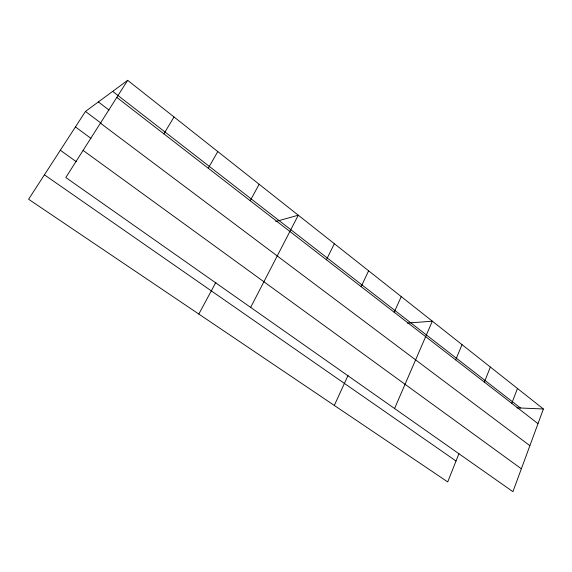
<?xml version="1.0" encoding="UTF-8"?>
<svg xmlns="http://www.w3.org/2000/svg" width="572" height="572" viewBox="0 0 572 572"><rect width="100%" height="100%" fill="white"/><g stroke="black" fill="none" stroke-linecap="round" stroke-linejoin="round"><path stroke-width="0.86" d="M543.4 408.98L512.92 491.67L65.816 177.527L127.678 80.33L543.4 408.98L516.952 407.857M511.768 403.339L517.46 388.474M484.355 382.11L490.361 367.045M458.93 453.689L447.719 481.917L28.6 199.256L85.457 111.447L127.678 80.33M455.684 359.895L462.012 344.644M394.573 408.515L432.339 321.185L407.3 323.08M394.179 312.255L401.244 296.596M334.298 405.426L348.055 375.461M361.139 286.658L368.611 270.806M326.419 259.767L334.341 243.708M250.658 307.4L298.291 215.208L275.725 221.514M198.82 314.057L215.916 282.282M250.2 200.729L259.145 184.263M208.265 168.247L217.789 151.573M163.871 133.862L174.038 116.981M44.416 174.832L456.02 461.011M60.332 150.25L76.255 161.661M83.083 150.393L521.357 468.79M75.432 126.934L91.034 138.438M85.457 111.447L101.108 123.209M100.415 123.159L529.872 445.674M98.37 101.938L108.973 110.024M112.684 91.384L520.513 408.008M116.81 97.404L537.995 423.652"/></g></svg>
